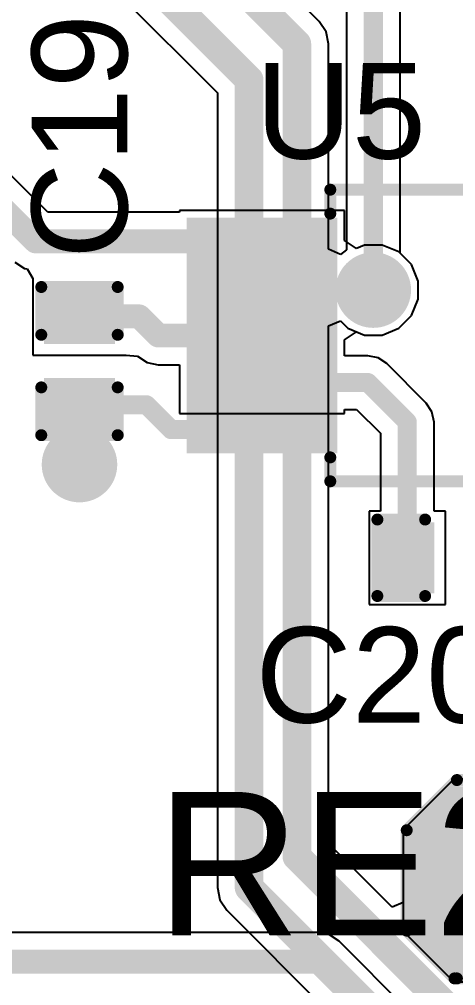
# Model space of a CAD drawing. Header units: millimetres. Extents: x -0.13 to 3.86, y -0.01 to 4.3.
# Drawn here: x 0.6298 to 0.8125, y 3.015 to 3.4193 of the extents above; entities that cross this region are included whole.
import ezdxf

# ---------------------------------------------------------------- set-up
doc = ezdxf.new("R2010")
doc.units = ezdxf.units.MM
doc.header["$MEASUREMENT"] = 0
for name, color, linetype in [('BottomLayer', 5, 'Continuous'), ('BottomSolder', 6, 'Continuous'), ('MultiLayer', 9, 'Continuous'), ('PadHoleLayer', 156, 'Continuous'), ('TopLayer', 1, 'Continuous'), ('TopOverlay', 2, 'Continuous'), ('TopPaste', 8, 'Continuous'), ('TopSolder', 216, 'Continuous'), ('ViaHoleLayer', 16, 'Continuous')]:
    doc.layers.add(name, color=color, linetype=linetype)
doc.styles.add('Arial', font='arial.ttf', dxfattribs={"height": 0.2})

# ---------------------------------------------------------------- blocks, each defined once
blk = doc.blocks.new('T____P______TH_1_8___H_________0_92___48')
at = {"layer": 'BottomLayer'}
blk.add_hatch(color=5, dxfattribs=at).paths.add_polyline_path([(0.017717425, 0.03543305), (-0.017715625, 0.03543305), (-0.03543215, 0.017716525), (-0.03543215, -0.017716525), (-0.017715625, -0.03543305), (0.017717425, -0.03543305), (0.03543395, -0.017716525), (0.03543395, 0.017716525)])
at = {"layer": 'BottomSolder'}
blk.add_hatch(color=6, dxfattribs=at).paths.add_polyline_path([(0.019717425, 0.03943305), (-0.019715625, 0.03943305), (-0.03943215, 0.019716525), (-0.03943215, -0.019716525), (-0.019715625, -0.03943305), (0.019717425, -0.03943305), (0.03943395, -0.019716525), (0.03943395, 0.019716525)])
at = {"layer": 'MultiLayer'}
blk.add_hatch(color=9, dxfattribs=at).paths.add_polyline_path([(0.017717425, 0.03543305), (-0.017715625, 0.03543305), (-0.03543215, 0.017716525), (-0.03543215, -0.017716525), (-0.017715625, -0.03543305), (0.017717425, -0.03543305), (0.03543395, -0.017716525), (0.03543395, 0.017716525)])
at = {"layer": 'PadHoleLayer'}
h = blk.add_hatch(color=156, dxfattribs=at)
edge = h.paths.add_edge_path()
edge.add_arc((9e-07, 0), 0.0181102, 0, 360)
at = {"layer": 'TopLayer'}
blk.add_hatch(color=1, dxfattribs=at).paths.add_polyline_path([(0.017717425, 0.03543305), (-0.017715625, 0.03543305), (-0.03543215, 0.017716525), (-0.03543215, -0.017716525), (-0.017715625, -0.03543305), (0.017717425, -0.03543305), (0.03543395, -0.017716525), (0.03543395, 0.017716525)])
at = {"layer": 'TopSolder'}
blk.add_hatch(color=216, dxfattribs=at).paths.add_polyline_path([(0.019717425, 0.03943305), (-0.019715625, 0.03943305), (-0.03943215, 0.019716525), (-0.03943215, -0.019716525), (-0.019715625, -0.03943305), (0.019717425, -0.03943305), (0.03943395, -0.019716525), (0.03943395, 0.019716525)])
at = {"layer": 'TopOverlay', "const_width": 0.005}
for points in [[(-0.0409991, 0.021), (-0.0199991, 0.042)], [(-0.0199991, 0.042), (0.0200009, 0.042)], [(0.0200009, 0.042), (0.0410009, 0.021)], [(-0.0409991, -0.021), (-0.0409991, 0.021)], [(0.0410009, -0.021), (0.0410009, 0.021)], [(-0.0409991, -0.021), (-0.0209991, -0.041)], [(0.0210009, -0.041), (0.0410009, -0.021)], [(-0.0199991, -0.041), (0.0210009, -0.041)]]:
    blk.add_lwpolyline(points, dxfattribs=at)
at = {"layer": 'TopOverlay', "const_width": 0.0025}
for points in [[(-0.0212491, 0.042, 1), (-0.0187491, 0.042, 1)], [(-0.0212491, 0.042, 1), (-0.0187491, 0.042, 1)], [(0.0187509, 0.042, 1), (0.0212509, 0.042, 1)], [(0.0187509, 0.042, 1), (0.0212509, 0.042, 1)], [(-0.0422491, 0.021, 1), (-0.0397491, 0.021, 1)], [(-0.0422491, 0.021, 1), (-0.0397491, 0.021, 1)], [(0.0397509, 0.021, 1), (0.0422509, 0.021, 1)], [(0.0397509, 0.021, 1), (0.0422509, 0.021, 1)], [(-0.0422491, -0.021, 1), (-0.0397491, -0.021, 1)], [(-0.0422491, -0.021, 1), (-0.0397491, -0.021, 1)], [(0.0397509, -0.021, 1), (0.0422509, -0.021, 1)], [(0.0397509, -0.021, 1), (0.0422509, -0.021, 1)], [(-0.0222491, -0.041, 1), (-0.0197491, -0.041, 1)], [(-0.0212491, -0.041, 1), (-0.0187491, -0.041, 1)], [(0.0197509, -0.041, 1), (0.0222509, -0.041, 1)], [(0.0197509, -0.041, 1), (0.0222509, -0.041, 1)]]:
    blk.add_lwpolyline(points, format="xyb", close=True, dxfattribs=at)
blk = doc.blocks.new('10_MSOP_117')
at = {"layer": 'TopLayer'}
for points in [[(-0.11417395, 0.0452755), (-0.05905585, 0.0452755), (-0.05905585, 0.0334645), (-0.11417395, 0.0334645)], [(0.05905605, 0.0452755), (0.11417415, 0.0452755), (0.11417415, 0.0334645), (0.05905605, 0.0334645)], [(-0.11417395, 0.0255915), (-0.05905585, 0.0255915), (-0.05905585, 0.0137805), (-0.11417395, 0.0137805)], [(0.05905605, 0.0255895), (0.11417415, 0.0255895), (0.11417415, 0.0137785), (0.05905605, 0.0137785)], [(-0.11417395, 0.0059055), (-0.05905585, 0.0059055), (-0.05905585, -0.0059055), (-0.11417395, -0.0059055)], [(0.05905605, 0.0059055), (0.11417415, 0.0059055), (0.11417415, -0.0059055), (0.05905605, -0.0059055)], [(-0.11417395, -0.0137805), (-0.05905585, -0.0137805), (-0.05905585, -0.0255915), (-0.11417395, -0.0255915)], [(0.05905605, -0.0137805), (0.11417415, -0.0137805), (0.11417415, -0.0255915), (0.05905605, -0.0255915)], [(-0.11417395, -0.0334645), (-0.05905585, -0.0334645), (-0.05905585, -0.0452755), (-0.11417395, -0.0452755)], [(0.05905605, -0.0334645), (0.11417415, -0.0334645), (0.11417415, -0.0452755), (0.05905605, -0.0452755)]]:
    blk.add_hatch(color=1, dxfattribs=at).paths.add_polyline_path(points)
at = {"layer": 'TopPaste'}
for points in [[(-0.11417395, 0.0452755), (-0.05905585, 0.0452755), (-0.05905585, 0.0334645), (-0.11417395, 0.0334645)], [(0.05905605, 0.0452755), (0.11417415, 0.0452755), (0.11417415, 0.0334645), (0.05905605, 0.0334645)], [(-0.11417395, 0.0255915), (-0.05905585, 0.0255915), (-0.05905585, 0.0137805), (-0.11417395, 0.0137805)], [(0.05905605, 0.0255895), (0.11417415, 0.0255895), (0.11417415, 0.0137785), (0.05905605, 0.0137785)], [(-0.11417395, 0.0059055), (-0.05905585, 0.0059055), (-0.05905585, -0.0059055), (-0.11417395, -0.0059055)], [(0.05905605, 0.0059055), (0.11417415, 0.0059055), (0.11417415, -0.0059055), (0.05905605, -0.0059055)], [(-0.11417395, -0.0137805), (-0.05905585, -0.0137805), (-0.05905585, -0.0255915), (-0.11417395, -0.0255915)], [(0.05905605, -0.0137805), (0.11417415, -0.0137805), (0.11417415, -0.0255915), (0.05905605, -0.0255915)], [(-0.11417395, -0.0334645), (-0.05905585, -0.0334645), (-0.05905585, -0.0452755), (-0.11417395, -0.0452755)], [(0.05905605, -0.0334645), (0.11417415, -0.0334645), (0.11417415, -0.0452755), (0.05905605, -0.0452755)]]:
    blk.add_hatch(color=8, dxfattribs=at).paths.add_polyline_path(points)
at = {"layer": 'TopSolder'}
for points in [[(-0.11817395, 0.0492755), (-0.05505585, 0.0492755), (-0.05505585, 0.0294645), (-0.11817395, 0.0294645)], [(0.05505605, 0.0492755), (0.11817415, 0.0492755), (0.11817415, 0.0294645), (0.05505605, 0.0294645)], [(-0.11817395, 0.0295915), (-0.05505585, 0.0295915), (-0.05505585, 0.0097805), (-0.11817395, 0.0097805)], [(0.05505605, 0.0295895), (0.11817415, 0.0295895), (0.11817415, 0.0097785), (0.05505605, 0.0097785)], [(-0.11817395, 0.0099055), (-0.05505585, 0.0099055), (-0.05505585, -0.0099055), (-0.11817395, -0.0099055)], [(0.05505605, 0.0099055), (0.11817415, 0.0099055), (0.11817415, -0.0099055), (0.05505605, -0.0099055)], [(-0.11817395, -0.0097805), (-0.05505585, -0.0097805), (-0.05505585, -0.0295915), (-0.11817395, -0.0295915)], [(0.05505605, -0.0097805), (0.11817415, -0.0097805), (0.11817415, -0.0295915), (0.05505605, -0.0295915)], [(-0.11817395, -0.0294645), (-0.05505585, -0.0294645), (-0.05505585, -0.0492755), (-0.11817395, -0.0492755)], [(0.05505605, -0.0294645), (0.11817415, -0.0294645), (0.11817415, -0.0492755), (0.05505605, -0.0492755)]]:
    blk.add_hatch(color=216, dxfattribs=at).paths.add_polyline_path(points)
at = {"layer": 'TopOverlay', "const_width": 0.005}
for points in [[(0.0579991, 0.061), (-0.0580009, 0.061)], [(-0.0580009, 0.061), (-0.0580009, 0.051)], [(0.0579991, 0.061), (0.0579991, 0.051)], [(-0.1200009, 0.04), (-0.1250009, 0.045)], [(-0.1250009, 0.045), (-0.1250009, 0.035)], [(-0.1200009, 0.04), (-0.1250009, 0.035)], [(-0.0580009, -0.051), (-0.0580009, -0.061)], [(0.0579991, -0.051), (0.0579991, -0.061)], [(0.0579991, -0.061), (-0.0580009, -0.061)]]:
    blk.add_lwpolyline(points, dxfattribs=at)
at = {"layer": 'TopOverlay', "const_width": 0.0025}
for points in [[(-0.0592509, 0.061, 1), (-0.0567509, 0.061, 1)], [(-0.0592509, 0.061, 1), (-0.0567509, 0.061, 1)], [(0.0567491, 0.061, 1), (0.0592491, 0.061, 1)], [(0.0567491, 0.061, 1), (0.0592491, 0.061, 1)], [(-0.0592509, 0.051, 1), (-0.0567509, 0.051, 1)], [(0.0567491, 0.051, 1), (0.0592491, 0.051, 1)], [(-0.1262509, 0.045, 1), (-0.1237509, 0.045, 1)], [(-0.1262509, 0.045, 1), (-0.1237509, 0.045, 1)], [(-0.1212509, 0.04, 1), (-0.1187509, 0.04, 1)], [(-0.1212509, 0.04, 1), (-0.1187509, 0.04, 1)], [(-0.1262509, 0.035, 1), (-0.1237509, 0.035, 1)], [(-0.1262509, 0.035, 1), (-0.1237509, 0.035, 1)], [(-0.0592509, -0.051, 1), (-0.0567509, -0.051, 1)], [(0.0567491, -0.051, 1), (0.0592491, -0.051, 1)], [(-0.0592509, -0.061, 1), (-0.0567509, -0.061, 1)], [(-0.0592509, -0.061, 1), (-0.0567509, -0.061, 1)], [(0.0567491, -0.061, 1), (0.0592491, -0.061, 1)], [(0.0567491, -0.061, 1), (0.0592491, -0.061, 1)]]:
    blk.add_lwpolyline(points, format="xyb", close=True, dxfattribs=at)
blk = doc.blocks.new('C___0402_231')
at = {"layer": 'TopLayer'}
for points in [[(-0.0274999, -0.0125), (-0.0274999, 0.0125), (-0.0094999, 0.0125), (-0.0094999, -0.0125)], [(0.0095001, -0.0125), (0.0095001, 0.0125), (0.0275001, 0.0125), (0.0275001, -0.0125)]]:
    blk.add_hatch(color=1, dxfattribs=at).paths.add_polyline_path(points)
at = {"layer": 'TopPaste'}
for points in [[(-0.0274999, -0.0125), (-0.0274999, 0.0125), (-0.0094999, 0.0125), (-0.0094999, -0.0125)], [(0.0095001, -0.0125), (0.0095001, 0.0125), (0.0275001, 0.0125), (0.0275001, -0.0125)]]:
    blk.add_hatch(color=8, dxfattribs=at).paths.add_polyline_path(points)
at = {"layer": 'TopSolder'}
for points in [[(-0.0298621, -0.0148622), (-0.0298621, 0.0148622), (-0.0071377, 0.0148622), (-0.0071377, -0.0148622)], [(0.0071379, -0.0148622), (0.0071379, 0.0148622), (0.0298623, 0.0148622), (0.0298623, -0.0148622)]]:
    blk.add_hatch(color=216, dxfattribs=at).paths.add_polyline_path(points)
at = {"layer": 'TopOverlay', "const_width": 0.005}
for points in [[(-0.0109999, 0.016), (-0.0309999, 0.016)], [(-0.0309999, 0.016), (-0.0309999, -0.016)], [(0.0310001, 0.016), (0.0110001, 0.016)], [(0.0310001, 0.016), (0.0310001, -0.016)], [(-0.0109999, -0.016), (-0.0309999, -0.016)], [(0.0310001, -0.016), (0.0110001, -0.016)]]:
    blk.add_lwpolyline(points, dxfattribs=at)
at = {"layer": 'TopOverlay', "const_width": 0.0025}
for points in [[(-0.0322499, 0.016, 1), (-0.0297499, 0.016, 1)], [(-0.0322499, 0.016, 1), (-0.0297499, 0.016, 1)], [(-0.0122499, 0.016, 1), (-0.0097499, 0.016, 1)], [(0.0097501, 0.016, 1), (0.0122501, 0.016, 1)], [(0.0297501, 0.016, 1), (0.0322501, 0.016, 1)], [(0.0297501, 0.016, 1), (0.0322501, 0.016, 1)], [(-0.0322499, -0.016, 1), (-0.0297499, -0.016, 1)], [(-0.0322499, -0.016, 1), (-0.0297499, -0.016, 1)], [(-0.0122499, -0.016, 1), (-0.0097499, -0.016, 1)], [(0.0097501, -0.016, 1), (0.0122501, -0.016, 1)], [(0.0297501, -0.016, 1), (0.0322501, -0.016, 1)], [(0.0297501, -0.016, 1), (0.0322501, -0.016, 1)]]:
    blk.add_lwpolyline(points, format="xyb", close=True, dxfattribs=at)
blk = doc.blocks.new('C___0402_232')
at = {"layer": 'TopLayer'}
for points in [[(-0.027501, -0.0124991), (-0.027501, 0.0125009), (-0.009501, 0.0125009), (-0.009501, -0.0124991)], [(0.009499, -0.0124991), (0.009499, 0.0125009), (0.027499, 0.0125009), (0.027499, -0.0124991)]]:
    blk.add_hatch(color=1, dxfattribs=at).paths.add_polyline_path(points)
at = {"layer": 'TopPaste'}
for points in [[(-0.027501, -0.0124991), (-0.027501, 0.0125009), (-0.009501, 0.0125009), (-0.009501, -0.0124991)], [(0.009499, -0.0124991), (0.009499, 0.0125009), (0.027499, 0.0125009), (0.027499, -0.0124991)]]:
    blk.add_hatch(color=8, dxfattribs=at).paths.add_polyline_path(points)
at = {"layer": 'TopSolder'}
for points in [[(-0.0298632, -0.0148613), (-0.0298632, 0.0148631), (-0.0071388, 0.0148631), (-0.0071388, -0.0148613)], [(0.0071368, -0.0148613), (0.0071368, 0.0148631), (0.0298612, 0.0148631), (0.0298612, -0.0148613)]]:
    blk.add_hatch(color=216, dxfattribs=at).paths.add_polyline_path(points)
at = {"layer": 'TopOverlay', "const_width": 0.005}
for points in [[(-0.011001, 0.0160009), (-0.031001, 0.0160009)], [(-0.031001, -0.0159991), (-0.031001, 0.0160009)], [(0.030999, 0.0160009), (0.010999, 0.0160009)], [(0.030999, -0.0159991), (0.030999, 0.0160009)], [(-0.011001, -0.0159991), (-0.031001, -0.0159991)], [(0.030999, -0.0159991), (0.010999, -0.0159991)]]:
    blk.add_lwpolyline(points, dxfattribs=at)
at = {"layer": 'TopOverlay', "const_width": 0.0025}
for points in [[(-0.032251, 0.0160009, 1), (-0.029751, 0.0160009, 1)], [(-0.032251, 0.0160009, 1), (-0.029751, 0.0160009, 1)], [(-0.012251, 0.0160009, 1), (-0.009751, 0.0160009, 1)], [(0.009749, 0.0160009, 1), (0.012249, 0.0160009, 1)], [(0.029749, 0.0160009, 1), (0.032249, 0.0160009, 1)], [(0.029749, 0.0160009, 1), (0.032249, 0.0160009, 1)], [(-0.032251, -0.0159991, 1), (-0.029751, -0.0159991, 1)], [(-0.032251, -0.0159991, 1), (-0.029751, -0.0159991, 1)], [(-0.012251, -0.0159991, 1), (-0.009751, -0.0159991, 1)], [(0.009749, -0.0159991, 1), (0.012249, -0.0159991, 1)], [(0.029749, -0.0159991, 1), (0.032249, -0.0159991, 1)], [(0.029749, -0.0159991, 1), (0.032249, -0.0159991, 1)]]:
    blk.add_lwpolyline(points, format="xyb", close=True, dxfattribs=at)

msp = doc.modelspace()

# ---------------------------------------------------------------- hatches: boundary and pattern name
at = {"layer": 'BottomLayer'}
h = msp.add_hatch(color=5, dxfattribs=at)
edge = h.paths.add_edge_path()
edge.add_arc((0.778, 3.306), 0.011811, 0, 360)
h = msp.add_hatch(color=5, dxfattribs=at)
edge = h.paths.add_edge_path()
edge.add_arc((0.655, 3.233), 0.011811, 0, 360)
at = {"layer": 'BottomSolder'}
h = msp.add_hatch(color=6, dxfattribs=at)
edge = h.paths.add_edge_path()
edge.add_arc((0.778, 3.306), 0.015811, 0, 360)
h = msp.add_hatch(color=6, dxfattribs=at)
edge = h.paths.add_edge_path()
edge.add_arc((0.655, 3.233), 0.015811, 0, 360)
at = {"layer": 'TopLayer'}
h = msp.add_hatch(color=1, dxfattribs=at)
edge = h.paths.add_edge_path()
edge.add_arc((0.778, 3.306), 0.011811, 0, 360)
h = msp.add_hatch(color=1, dxfattribs=at)
edge = h.paths.add_edge_path()
edge.add_arc((0.655, 3.233), 0.011811, 0, 360)
at = {"layer": 'TopSolder'}
h = msp.add_hatch(color=216, dxfattribs=at)
edge = h.paths.add_edge_path()
edge.add_arc((0.655, 3.233), 0.015811, 0, 360)
at = {"layer": 'ViaHoleLayer'}
h = msp.add_hatch(color=16, dxfattribs=at)
edge = h.paths.add_edge_path()
edge.add_arc((0.778, 3.306), 0.0059055, 0, 360)
h = msp.add_hatch(color=16, dxfattribs=at)
edge = h.paths.add_edge_path()
edge.add_arc((0.655, 3.233), 0.0059055, 0, 360)

# ---------------------------------------------------------------- linework, layer by layer
at = {"layer": 'BottomLayer'}
for p, q in [((0.7553725, 3.4183726), (0.6473726, 3.5263725)), ((0.7892155, 3.3213873), (0.7892155, 3.5059995)), ((0.7667845, 3.5013543), (0.7667845, 3.3228607)), ((0.6335097, 3.4677453), (0.7127453, 3.3885097)), ((0.7582457, 3.4140725), (0.7553725, 3.4183726)), ((0.7592547, 3.4090001), (0.7582457, 3.4140725)), ((0.7592547, 3.3231356), (0.7592547, 3.4090001)), ((0.7127453, 3.3885097), (0.7127453, 3.056)), ((0.7642371, 3.320886), (0.7592547, 3.3231356)), ((0.7667845, 3.3228607), (0.7642371, 3.320886)), ((0.7939472, 3.3166556), (0.7892155, 3.3213873)), ((0.796811, 3.3097417), (0.7939472, 3.3166556)), ((0.796811, 3.3022583), (0.796811, 3.3097417)), ((0.7939472, 3.2953444), (0.796811, 3.3022583)), ((0.7886556, 3.2900528), (0.7939472, 3.2953444)), ((0.7592547, 3.2910714), (0.7642547, 3.2931425)), ((0.7642547, 3.2931425), (0.7673444, 3.2900528)), ((0.7592547, 3.0744904), (0.7592547, 3.2910714)), ((0.7673444, 3.2900528), (0.7742583, 3.287189)), ((0.7742583, 3.287189), (0.7817417, 3.287189)), ((0.7817417, 3.287189), (0.7886556, 3.2900528)), ((0.8117844, 3.101433), (0.7905679, 3.0802165)), ((0.8542174, 3.101433), (0.8117844, 3.101433)), ((0.7905679, 3.0802165), (0.7905679, 3.0497101)), ((0.7859485, 3.0477966), (0.7592547, 3.0744904)), ((0.7127453, 3.056), (0.7137543, 3.0509276)), ((0.7137543, 3.0509276), (0.7166275, 3.0466275)), ((0.7905679, 3.0497101), (0.7859485, 3.0477966)), ((0.7166275, 3.0466275), (0.8927806, 2.8704744))]:
    msp.add_line(p, q, dxfattribs=at)
for points, const_width in [([(0.6380001, 3.517), (0.746, 3.4090001)], 0.012), ([(0.778, 3.306), (0.778, 3.506)], 0.008), ([(0.639, 3.481), (0.726, 3.394)], 0.012), ([(0.746, 3.0690001), (0.746, 3.4090001)], 0.012), ([(0.726, 3.056), (0.726, 3.394)], 0.012), ([(0.746, 3.0690001), (0.9060001, 2.909)], 0.012), ([(0.726, 3.056), (0.9021531, 2.8798469)], 0.012)]:
    msp.add_lwpolyline(points, dxfattribs=dict(at, const_width=const_width))
for points, const_width in [([(0.743, 3.4090001, 1), (0.749, 3.4090001, 1)], 0.006), ([(0.743, 3.4090001, 1), (0.749, 3.4090001, 1)], 0.006), ([(0.723, 3.394, 1), (0.729, 3.394, 1)], 0.006), ([(0.723, 3.394, 1), (0.729, 3.394, 1)], 0.006), ([(0.776, 3.306, 1), (0.78, 3.306, 1)], 0.004), ([(0.743, 3.0690001, 1), (0.749, 3.0690001, 1)], 0.006), ([(0.743, 3.0690001, 1), (0.749, 3.0690001, 1)], 0.006), ([(0.723, 3.056, 1), (0.729, 3.056, 1)], 0.006), ([(0.723, 3.056, 1), (0.729, 3.056, 1)], 0.006)]:
    msp.add_lwpolyline(points, format="xyb", close=True, dxfattribs=dict(at, const_width=const_width))
at = {"layer": 'TopLayer'}
for p, q in [((0.6416981, 3.3386051), (0.479086, 3.5012171)), ((0.6968259, 3.3386051), (0.6416981, 3.3386051)), ((0.7659439, 3.3392755), (0.6968259, 3.3392755)), ((0.6968259, 3.3392755), (0.6968259, 3.3386051)), ((0.7659439, 3.3267791), (0.7659439, 3.3392755)), ((0.770944, 3.3234382), (0.7659439, 3.3267791)), ((0.7742583, 3.324811), (0.770944, 3.3234382)), ((0.7817417, 3.324811), (0.7742583, 3.324811)), ((0.7886556, 3.3219472), (0.7817417, 3.324811)), ((0.7939472, 3.3166556), (0.7886556, 3.3219472)), ((0.6279785, 3.3177185), (0.6319479, 3.3150662)), ((0.796811, 3.3097417), (0.7939472, 3.3166556)), ((0.6319479, 3.3150662), (0.6331579, 3.3148255)), ((0.6331579, 3.3148255), (0.6355009, 3.3107959)), ((0.6355009, 3.3107959), (0.6355009, 3.278796)), ((0.796811, 3.3022583), (0.796811, 3.3097417)), ((0.7939472, 3.2953444), (0.796811, 3.3022583)), ((0.7886556, 3.2900528), (0.7939472, 3.2953444)), ((0.7659439, 3.2852209), (0.770944, 3.2885618)), ((0.770944, 3.2885618), (0.7742583, 3.287189)), ((0.7742583, 3.287189), (0.7817417, 3.287189)), ((0.7817417, 3.287189), (0.7886556, 3.2900528)), ((0.7659439, 3.2785315), (0.7659439, 3.2852209)), ((0.6355009, 3.278796), (0.6745008, 3.278796)), ((0.6745008, 3.278796), (0.6745008, 3.2787959)), ((0.6745008, 3.2787959), (0.6793252, 3.2783718)), ((0.6793252, 3.2783718), (0.6793485, 3.2783485)), ((0.6793485, 3.2783485), (0.6833178, 3.2756962)), ((0.6833178, 3.2756962), (0.688, 3.2747649)), ((0.7756835, 3.2785315), (0.7659439, 3.2785315)), ((0.775684, 3.2785316), (0.7756835, 3.2785315)), ((0.779976, 3.2776778), (0.775684, 3.2785316)), ((0.7836146, 3.2752466), (0.779976, 3.2776778)), ((0.8001352, 3.2587259), (0.7836146, 3.2752466)), ((0.688, 3.2747649), (0.6968259, 3.2747649)), ((0.6968259, 3.2747649), (0.6968259, 3.2544105)), ((0.7659439, 3.2544105), (0.7659439, 3.2561005)), ((0.7659439, 3.2561005), (0.7710383, 3.2561005)), ((0.7710383, 3.2561005), (0.7809894, 3.2461495)), ((0.8001355, 3.2587257), (0.8001352, 3.2587259)), ((0.8025667, 3.2550871), (0.8001355, 3.2587257)), ((0.8034205, 3.2507951), (0.8025667, 3.2550871)), ((0.6968259, 3.2544105), (0.7659439, 3.2544105)), ((0.8034204, 3.2507946), (0.8034205, 3.2507951)), ((0.8034204, 3.2135), (0.8034204, 3.2507946)), ((0.7809894, 3.2461495), (0.7809894, 3.2135)), ((0.7809894, 3.2135), (0.7762049, 3.2135)), ((0.7762049, 3.2135), (0.7762049, 3.1745)), ((0.8082049, 3.2135), (0.8034204, 3.2135)), ((0.8082049, 3.1745), (0.8082049, 3.2135)), ((0.7762049, 3.1745), (0.8082049, 3.1745)), ((0.8117844, 3.101433), (0.7905679, 3.0802165)), ((0.8542174, 3.101433), (0.8117844, 3.101433)), ((0.7905679, 3.0802165), (0.7905679, 3.0377835)), ((0.755, 3.0372351), (0.3241139, 3.0372351)), ((0.7596822, 3.0363038), (0.755, 3.0372351)), ((0.7905679, 3.0377835), (0.8117844, 3.016567)), ((0.7636515, 3.0336515), (0.7596822, 3.0363038)), ((0.8974299, 2.8998731), (0.7636515, 3.0336515)), ((0.8117844, 3.016567), (0.8542174, 3.016567))]:
    msp.add_line(p, q, dxfattribs=at)
for points, const_width in [([(0.4668509, 3.4961492), (0.6366301, 3.32637)], 0.01), ([(0.6366301, 3.32637), (0.7313849, 3.32637)], 0.01), ([(0.7313849, 3.306686), (0.777314, 3.306686)], 0.008), ([(0.777314, 3.306686), (0.778, 3.306)], 0.008), ([(0.6550009, 3.292796), (0.6572049, 3.295)], 0.01), ([(0.6572049, 3.295), (0.68, 3.295)], 0.01), ([(0.68, 3.295), (0.688, 3.287)], 0.01), ([(0.688, 3.287), (0.7313849, 3.287)], 0.01), ([(0.7313849, 3.267316), (0.775684, 3.267316)], 0.008), ([(0.775684, 3.267316), (0.7922049, 3.2507951)], 0.008), ([(0.6550009, 3.257796), (0.6552049, 3.258)], 0.008), ([(0.6550009, 3.2330009), (0.6550009, 3.257796)], 0.008), ([(0.6552049, 3.258), (0.683, 3.258)], 0.008), ([(0.683, 3.258), (0.69337, 3.24763)], 0.008), ([(0.7922049, 3.194), (0.7922049, 3.2507951)], 0.008), ([(0.69337, 3.24763), (0.7313849, 3.24763)], 0.008), ([(0.655, 3.233), (0.6550009, 3.2330009)], 0.008), ([(0.3000009, 3.025), (0.755, 3.025)], 0.01), ([(0.755, 3.025), (0.892362, 2.887638)], 0.01)]:
    msp.add_lwpolyline(points, dxfattribs=dict(at, const_width=const_width))
for points, const_width in [([(0.6341301, 3.32637, 1), (0.6391301, 3.32637, 1)], 0.005), ([(0.6341301, 3.32637, 1), (0.6391301, 3.32637, 1)], 0.005), ([(0.7288849, 3.32637, 1), (0.7338849, 3.32637, 1)], 0.005), ([(0.7293849, 3.306686, 1), (0.7333849, 3.306686, 1)], 0.004), ([(0.775314, 3.306686, 1), (0.779314, 3.306686, 1)], 0.004), ([(0.775314, 3.306686, 1), (0.779314, 3.306686, 1)], 0.004), ([(0.776, 3.306, 1), (0.78, 3.306, 1)], 0.004), ([(0.6547049, 3.295, 1), (0.6597049, 3.295, 1)], 0.005), ([(0.6547049, 3.295, 1), (0.6597049, 3.295, 1)], 0.005), ([(0.6775, 3.295, 1), (0.6825, 3.295, 1)], 0.005), ([(0.6775, 3.295, 1), (0.6825, 3.295, 1)], 0.005), ([(0.6525009, 3.292796, 1), (0.6575009, 3.292796, 1)], 0.005), ([(0.6855, 3.287, 1), (0.6905, 3.287, 1)], 0.005), ([(0.6855, 3.287, 1), (0.6905, 3.287, 1)], 0.005), ([(0.7288849, 3.287, 1), (0.7338849, 3.287, 1)], 0.005), ([(0.7293849, 3.267316, 1), (0.7333849, 3.267316, 1)], 0.004), ([(0.773684, 3.267316, 1), (0.777684, 3.267316, 1)], 0.004), ([(0.773684, 3.267316, 1), (0.777684, 3.267316, 1)], 0.004), ([(0.6530009, 3.257796, 1), (0.6570009, 3.257796, 1)], 0.004), ([(0.6530009, 3.257796, 1), (0.6570009, 3.257796, 1)], 0.004), ([(0.6532049, 3.258, 1), (0.6572049, 3.258, 1)], 0.004), ([(0.6532049, 3.258, 1), (0.6572049, 3.258, 1)], 0.004), ([(0.681, 3.258, 1), (0.685, 3.258, 1)], 0.004), ([(0.681, 3.258, 1), (0.685, 3.258, 1)], 0.004), ([(0.7902049, 3.2507951, 1), (0.7942049, 3.2507951, 1)], 0.004), ([(0.7902049, 3.2507951, 1), (0.7942049, 3.2507951, 1)], 0.004), ([(0.69137, 3.24763, 1), (0.69537, 3.24763, 1)], 0.004), ([(0.69137, 3.24763, 1), (0.69537, 3.24763, 1)], 0.004), ([(0.7293849, 3.24763, 1), (0.7333849, 3.24763, 1)], 0.004), ([(0.653, 3.233, 1), (0.657, 3.233, 1)], 0.004), ([(0.6530009, 3.2330009, 1), (0.6570009, 3.2330009, 1)], 0.004), ([(0.6530009, 3.2330009, 1), (0.6570009, 3.2330009, 1)], 0.004), ([(0.7902049, 3.194, 1), (0.7942049, 3.194, 1)], 0.004), ([(0.7525, 3.025, 1), (0.7575, 3.025, 1)], 0.005), ([(0.7525, 3.025, 1), (0.7575, 3.025, 1)], 0.005)]:
    msp.add_lwpolyline(points, format="xyb", close=True, dxfattribs=dict(at, const_width=const_width))

# ---------------------------------------------------------------- block references
for name, p, rotation in [('10_MSOP_117', (0.818, 3.287), 180), ('C___0402_232', (0.655, 3.276295), 270), ('C___0402_231', (0.810705, 3.194), 180)]:
    msp.add_blockref(name, p, dxfattribs=dict(rotation=rotation))
msp.add_blockref('T____P______TH_1_8___H_________0_92___48', (0.833, 3.059))

# ---------------------------------------------------------------- texts
at = {"layer": 'TopOverlay', "style": 'Arial'}
msp.add_text('C19', height=0.04, rotation=90, dxfattribs=at).set_placement((0.6749935, 3.3190162))
for s, height, p in [('U5', 0.04, (0.7286775, 3.3610065)), ('C20', 0.04, (0.7286839, 3.1250065)), ('RE2', 0.06, (0.687, 3.036))]:
    msp.add_text(s, height=height, dxfattribs=at).set_placement(p)

doc.saveas('drawing.dxf')
